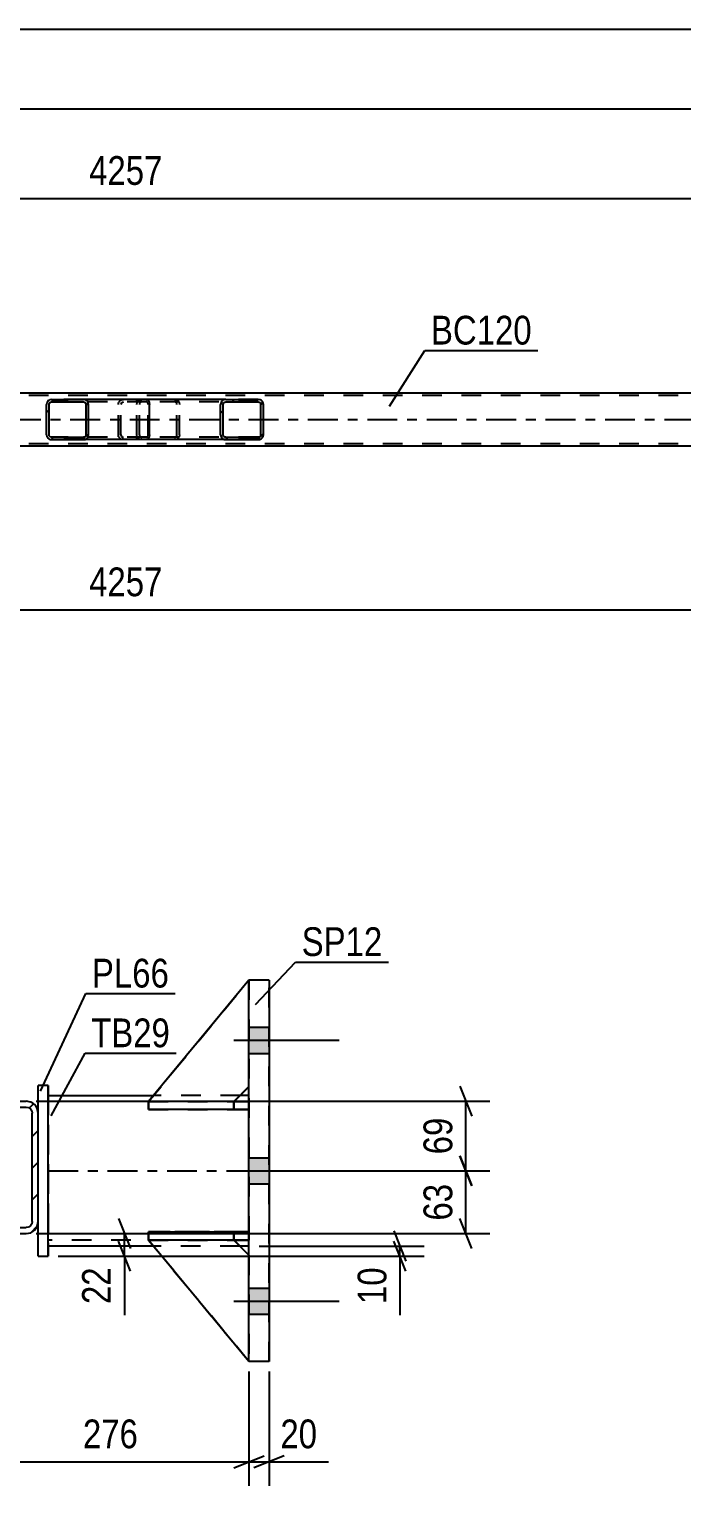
# Model space of a CAD drawing. Header units: millimetres. Extents: x 0 to 841, y 0 to 594.
# Drawn here: x 236.3 to 301.3, y 125.1 to 270.2 of the extents above; entities that cross this region are included whole.
import ezdxf

# ---------------------------------------------------------------- set-up
doc = ezdxf.new("R2010")
doc.units = ezdxf.units.MM
doc.linetypes.add('DXK_LINE_DOT2', pattern=[3.9198, 1.9599, -1.9599])
doc.linetypes.add('DXK_LINE_DOT3', pattern=[5.9187, 2.979, -0.9799, 0.9799, -0.9799])
doc.styles.add('Arial Narrow', font='ARIALN.TTF', dxfattribs={"height": 0.2})

# ---------------------------------------------------------------- blocks, each defined once
blk = doc.blocks.new('Part-247646094-2553 - 2419')
at = {"linetype": 'Continuous'}
h = blk.add_hatch(dxfattribs=at)
h.set_pattern_fill('', scale=0.7, style=0, pattern_type=0)
h.set_pattern_definition([(45, (259.6173, 233.0014), (-1.57154, 1.57154), [])])
h.paths.add_polyline_path([(259.66, 232.82), (259.62, 233), (259.51, 233.16), (259.34, 233.26), (259.15, 233.3), (255.91, 233.3), (255.71, 233.26), (255.55, 233.16), (255.44, 233), (255.4, 232.82), (255.4, 229.78), (255.44, 229.59), (255.55, 229.44), (255.71, 229.33), (255.91, 229.3), (259.15, 229.3), (259.34, 229.33), (259.51, 229.44), (259.62, 229.59), (259.66, 229.78)])
h.paths.add_polyline_path([(259.38, 229.69), (259.33, 229.61), (259.24, 229.56), (259.15, 229.54), (255.91, 229.54), (255.81, 229.56), (255.73, 229.61), (255.67, 229.69), (255.65, 229.78), (255.65, 232.82), (255.67, 232.91), (255.73, 232.99), (255.81, 233.04), (255.91, 233.06), (259.15, 233.06), (259.24, 233.04), (259.33, 232.99), (259.38, 232.91), (259.4, 232.82), (259.4, 229.78)])
at = {"color": 7, "linetype": 'DXK_LINE_DOT2'}
for p, q in [((247.05, 232.82), (247.09, 233)), ((247.05, 229.78), (247.05, 232.82)), ((247.32, 232.91), (247.31, 232.82)), ((247.31, 229.78), (247.31, 232.82)), ((247.38, 232.99), (247.32, 232.91)), ((247.37, 233.26), (247.56, 233.3)), ((247.46, 233.04), (247.38, 232.99)), ((247.56, 233.06), (247.46, 233.04)), ((250.8, 233.3), (247.56, 233.3)), ((259.15, 233.06), (247.56, 233.06)), ((250.8, 233.3), (250.99, 233.26)), ((250.89, 233.04), (250.8, 233.06)), ((250.98, 232.99), (250.89, 233.04)), ((251.03, 232.91), (250.98, 232.99)), ((251.05, 232.82), (251.03, 232.91)), ((251.05, 229.78), (251.05, 232.82)), ((251.27, 233), (251.31, 232.82)), ((251.31, 229.78), (251.31, 232.82)), ((259.15, 233.3), (255.91, 233.3)), ((247.09, 229.59), (247.05, 229.78)), ((247.31, 229.78), (247.32, 229.69)), ((247.32, 229.69), (247.38, 229.61)), ((247.38, 229.61), (247.46, 229.56)), ((247.46, 229.56), (247.56, 229.54)), ((259.15, 229.54), (247.56, 229.54)), ((250.8, 229.54), (250.89, 229.56)), ((250.89, 229.56), (250.98, 229.61)), ((250.98, 229.61), (251.03, 229.69)), ((251.03, 229.69), (251.05, 229.78)), ((251.31, 229.78), (251.27, 229.59)), ((247.56, 229.3), (247.37, 229.33)), ((250.8, 229.3), (247.56, 229.3)), ((250.99, 229.33), (250.8, 229.3)), ((259.15, 229.3), (255.91, 229.3))]:
    blk.add_line(p, q, dxfattribs=at)
at = {"color": 2, "linetype": 'Continuous'}
for p, q in [((255.91, 233.3), (248.04, 233.3)), ((255.44, 233), (255.4, 232.82)), ((255.4, 229.78), (255.4, 232.82)), ((255.65, 232.82), (255.67, 232.91)), ((255.65, 229.78), (255.65, 232.82)), ((255.67, 232.91), (255.73, 232.99)), ((255.91, 233.3), (255.71, 233.26)), ((255.73, 232.99), (255.81, 233.04)), ((255.81, 233.04), (255.91, 233.06)), ((255.91, 233.3), (259.15, 233.3)), ((255.91, 233.06), (259.15, 233.06)), ((259.34, 233.26), (259.15, 233.3)), ((259.15, 233.06), (259.24, 233.04)), ((259.24, 233.04), (259.33, 232.99)), ((259.33, 232.99), (259.38, 232.91)), ((259.38, 232.91), (259.4, 232.82)), ((259.4, 229.78), (259.4, 232.82)), ((259.66, 232.82), (259.62, 233)), ((259.66, 229.78), (259.66, 232.82)), ((255.4, 229.78), (255.44, 229.59)), ((255.67, 229.69), (255.65, 229.78)), ((255.73, 229.61), (255.67, 229.69)), ((255.81, 229.56), (255.73, 229.61)), ((255.91, 229.54), (255.81, 229.56)), ((255.91, 229.54), (259.15, 229.54)), ((259.24, 229.56), (259.15, 229.54)), ((259.33, 229.61), (259.24, 229.56)), ((259.38, 229.69), (259.33, 229.61)), ((259.4, 229.78), (259.38, 229.69)), ((259.62, 229.59), (259.66, 229.78)), ((255.91, 229.3), (248.04, 229.3)), ((255.71, 229.33), (255.91, 229.3)), ((255.91, 229.3), (259.15, 229.3)), ((259.15, 229.3), (259.34, 229.33))]:
    blk.add_line(p, q, dxfattribs=at)
at = {"color": 7, "linetype": 'DXK_LINE_DOT2'}
for centre, start, end in [((247.54, 232.8), 110.7584, 155.6801), ((250.82, 232.8), 24.32, 69.2417), ((247.54, 229.8), 204.32, 249.2417), ((250.82, 229.8), 290.7584, 335.6801)]:
    blk.add_arc(centre, 0.496, start, end, dxfattribs=at)
at = {"color": 2, "linetype": 'Continuous'}
for centre, start, end in [((255.89, 232.8), 110.7584, 155.6801), ((259.16, 232.8), 24.32, 69.2417), ((255.89, 229.8), 204.32, 249.2417), ((259.16, 229.8), 290.7584, 335.6801)]:
    blk.add_arc(centre, 0.496, start, end, dxfattribs=at)
blk = doc.blocks.new('Part-247646094-2491 - 2419')
at = {"color": 7, "linetype": 'DXK_LINE_DOT2'}
for p, q in [((736.06, 233.7), (68.78, 233.7)), ((736.06, 228.9), (68.78, 228.9))]:
    blk.add_line(p, q, dxfattribs=at)
at = {"color": 2, "linetype": 'Continuous'}
for p, q in [((736.06, 233.94), (166.02, 233.94)), ((330.29, 228.66), (166.02, 228.66))]:
    blk.add_line(p, q, dxfattribs=at)
at = {"color": 7, "linetype": 'DXK_LINE_DOT3'}
blk.add_line((68.78, 231.3), (736.06, 231.3), dxfattribs=at)
blk = doc.blocks.new('Part-247646094-2554 - 2419')
at = {"linetype": 'Continuous'}
h = blk.add_hatch(dxfattribs=at)
h.set_pattern_fill('', scale=0.7, style=0, pattern_type=0)
h.set_pattern_definition([(45, (242.2067, 233.0014), (-1.57154, 1.57154), [])])
h.paths.add_polyline_path([(242.24, 232.82), (242.21, 233), (242.1, 233.16), (241.93, 233.26), (241.74, 233.3), (238.56, 233.3), (238.37, 233.26), (238.2, 233.16), (238.09, 233), (238.06, 232.82), (238.06, 229.78), (238.09, 229.59), (238.2, 229.44), (238.37, 229.33), (238.56, 229.3), (241.74, 229.3), (241.93, 229.33), (242.1, 229.44), (242.21, 229.59), (242.24, 229.78)])
h.paths.add_polyline_path([(241.97, 229.69), (241.92, 229.61), (241.84, 229.56), (241.74, 229.54), (238.56, 229.54), (238.46, 229.56), (238.38, 229.61), (238.33, 229.69), (238.31, 229.78), (238.31, 232.82), (238.33, 232.91), (238.38, 232.99), (238.46, 233.04), (238.56, 233.06), (241.74, 233.06), (241.84, 233.04), (241.92, 232.99), (241.97, 232.91), (241.99, 232.82), (241.99, 229.78)])
at = {"color": 2, "linetype": 'Continuous'}
for p, q in [((238.09, 233), (238.06, 232.82)), ((238.06, 229.78), (238.06, 232.82)), ((238.31, 232.82), (238.33, 232.91)), ((238.31, 229.78), (238.31, 232.82)), ((238.33, 232.91), (238.38, 232.99)), ((238.56, 233.3), (238.37, 233.26)), ((238.38, 232.99), (238.46, 233.04)), ((238.46, 233.04), (238.56, 233.06)), ((238.56, 233.3), (241.74, 233.3)), ((238.56, 233.06), (241.74, 233.06)), ((248.04, 233.3), (241.74, 233.3)), ((241.93, 233.26), (241.74, 233.3)), ((241.74, 233.06), (241.84, 233.04)), ((241.84, 233.04), (241.92, 232.99)), ((241.92, 232.99), (241.97, 232.91)), ((241.97, 232.91), (241.99, 232.82)), ((241.99, 229.78), (241.99, 232.82)), ((242.24, 232.82), (242.21, 233)), ((242.24, 229.78), (242.24, 232.82)), ((248.04, 233.3), (248.15, 233.26)), ((248.15, 233.26), (248.23, 233.16)), ((248.23, 233.16), (248.29, 233)), ((248.29, 233), (248.31, 232.82)), ((248.31, 229.78), (248.31, 232.82)), ((238.06, 229.78), (238.09, 229.59)), ((238.33, 229.69), (238.31, 229.78)), ((238.38, 229.61), (238.33, 229.69)), ((238.46, 229.56), (238.38, 229.61)), ((238.56, 229.54), (238.46, 229.56)), ((238.56, 229.54), (241.74, 229.54)), ((241.84, 229.56), (241.74, 229.54)), ((241.92, 229.61), (241.84, 229.56)), ((241.97, 229.69), (241.92, 229.61)), ((241.99, 229.78), (241.97, 229.69)), ((242.21, 229.59), (242.24, 229.78)), ((248.23, 229.44), (248.15, 229.33)), ((248.29, 229.59), (248.23, 229.44)), ((248.31, 229.78), (248.29, 229.59)), ((238.37, 229.33), (238.56, 229.3)), ((238.56, 229.3), (241.74, 229.3)), ((241.74, 229.3), (241.93, 229.33)), ((248.04, 229.3), (241.74, 229.3)), ((248.15, 229.33), (248.04, 229.3))]:
    blk.add_line(p, q, dxfattribs=at)
at = {"color": 7, "linetype": 'DXK_LINE_DOT2'}
for p, q in [((241.74, 233.3), (238.56, 233.3)), ((248.04, 233.06), (238.56, 233.06)), ((245.21, 232.82), (245.24, 233)), ((245.21, 229.78), (245.21, 232.82)), ((245.48, 232.91), (245.46, 232.82)), ((245.46, 229.78), (245.46, 232.82)), ((245.53, 232.99), (245.48, 232.91)), ((245.52, 233.26), (245.71, 233.3)), ((245.53, 232.99), (245.55, 233)), ((245.55, 233), (245.61, 233.04)), ((245.61, 233.04), (245.71, 233.06)), ((247.05, 233.06), (247.05, 233.3)), ((248.09, 233.04), (248.04, 233.06)), ((248.14, 232.99), (248.09, 233.04)), ((248.17, 232.91), (248.14, 232.99)), ((248.18, 232.82), (248.17, 232.91)), ((248.18, 229.78), (248.18, 232.82)), ((248.04, 229.54), (238.56, 229.54)), ((245.24, 229.59), (245.21, 229.78)), ((245.46, 229.78), (245.48, 229.69)), ((245.48, 229.69), (245.53, 229.61)), ((245.53, 229.61), (245.55, 229.59)), ((245.55, 229.59), (245.61, 229.56)), ((245.61, 229.56), (245.71, 229.54)), ((247.05, 229.3), (247.05, 229.54)), ((248.04, 229.54), (248.09, 229.56)), ((248.09, 229.56), (248.14, 229.61)), ((248.14, 229.61), (248.17, 229.69)), ((248.17, 229.69), (248.18, 229.78)), ((241.74, 229.3), (238.56, 229.3)), ((245.71, 229.3), (245.52, 229.33))]:
    blk.add_line(p, q, dxfattribs=at)
at = {"color": 2, "linetype": 'Continuous'}
for centre, start, end in [((238.54, 232.8), 111.1941, 156.1506), ((241.76, 232.8), 23.8494, 68.8059), ((238.54, 229.79), 203.8494, 248.8059), ((241.76, 229.79), 291.1941, 336.1506)]:
    blk.add_arc(centre, 0.492, start, end, dxfattribs=at)
at = {"color": 7, "linetype": 'DXK_LINE_DOT2'}
for centre, start, end in [((245.69, 232.8), 111.1941, 156.1506), ((245.69, 229.79), 203.8495, 248.8059)]:
    blk.add_arc(centre, 0.492, start, end, dxfattribs=at)
blk = doc.blocks.new('Part-247646094-1446 - 1370')
at = {"color": 2, "linetype": 'Continuous'}
for p, q in [((238.22, 164.95), (237.22, 164.95)), ((237.22, 162.19), (237.22, 164.95)), ((238.22, 147.95), (238.22, 164.95)), ((237.22, 147.95), (237.22, 151.4)), ((237.22, 147.95), (238.22, 147.95))]:
    blk.add_line(p, q, dxfattribs=at)
at = {"color": 7, "linetype": 'DXK_LINE_DOT2'}
for p, q in [((237.22, 147.95), (237.22, 164.95)), ((238.22, 164.95), (238.22, 147.95)), ((237.22, 151.4), (237.22, 162.19))]:
    blk.add_line(p, q, dxfattribs=at)
blk = doc.blocks.new('Part-247646094-1464 - 1370')
at = {"color": 2, "linetype": 'Continuous'}
for p, q in [((248.23, 163.35), (248.22, 163.35)), ((248.22, 163.35), (248.22, 162.55)), ((258.22, 163.35), (249.47, 163.35)), ((258.22, 163.35), (258.22, 163.35)), ((258.22, 163.35), (258.22, 162.55)), ((258.22, 162.55), (248.22, 162.55)), ((258.22, 162.55), (258.22, 162.55))]:
    blk.add_line(p, q, dxfattribs=at)
at = {"color": 7, "linetype": 'DXK_LINE_DOT2'}
for p, q in [((249.47, 163.35), (248.23, 163.35)), ((256.72, 163.35), (248.23, 163.35)), ((256.72, 163.35), (258.22, 163.35)), ((256.72, 163.35), (256.72, 162.55)), ((258.22, 163.35), (258.22, 162.55)), ((248.22, 162.55), (256.72, 162.55)), ((256.72, 162.55), (258.22, 162.55))]:
    blk.add_line(p, q, dxfattribs=at)
blk = doc.blocks.new('Part-247646094-1431 - 1370')
at = {"color": 2, "linetype": 'Continuous'}
for p, q in [((238.22, 163.95), (248.73, 163.95)), ((258.22, 163.95), (257.33, 163.95)), ((248.71, 148.95), (238.22, 148.95)), ((258.22, 148.95), (257.31, 148.95))]:
    blk.add_line(p, q, dxfattribs=at)
at = {"color": 7, "linetype": 'DXK_LINE_DOT2'}
for p, q in [((238.22, 163.95), (238.22, 163.95)), ((238.22, 163.95), (238.22, 148.95)), ((238.22, 148.95), (238.22, 163.95)), ((238.22, 163.95), (238.22, 163.95)), ((238.22, 163.35), (238.22, 163.35)), ((258.22, 163.35), (238.22, 163.35)), ((257.33, 163.95), (248.73, 163.95)), ((258.22, 148.95), (258.22, 163.95)), ((258.22, 148.95), (258.22, 163.95)), ((238.22, 149.55), (238.22, 149.55)), ((258.22, 149.55), (238.22, 149.55)), ((238.22, 148.95), (238.22, 148.95)), ((238.22, 148.95), (238.22, 148.95)), ((257.31, 148.95), (248.71, 148.95))]:
    blk.add_line(p, q, dxfattribs=at)
at = {"color": 7, "linetype": 'DXK_LINE_DOT3'}
blk.add_line((238.22, 156.45), (258.22, 156.45), dxfattribs=at)
blk = doc.blocks.new('Part-247646094-1457 - 1370')
at = {"color": 7, "linetype": 'DXK_LINE_DOT2'}
for p, q in [((248.22, 149.54), (256.72, 149.54)), ((258.22, 137.45), (248.22, 149.54)), ((248.22, 149.54), (248.22, 149.54)), ((256.72, 149.54), (248.22, 149.54)), ((248.22, 149.54), (258.22, 137.45)), ((256.72, 149.54), (258.22, 148.04)), ((256.72, 149.54), (256.72, 149.54)), ((258.22, 148.04), (256.72, 149.54)), ((258.22, 148.04), (258.22, 137.45))]:
    blk.add_line(p, q, dxfattribs=at)
blk = doc.blocks.new('Part-247646094-1458 - 1370')
at = {"color": 2, "linetype": 'Continuous'}
for p, q in [((248.22, 149.54), (248.22, 149.54)), ((256.72, 149.54), (248.22, 149.54)), ((258.22, 137.45), (248.22, 149.54)), ((256.72, 149.54), (256.72, 149.54)), ((256.72, 149.54), (258.22, 148.04))]:
    blk.add_line(p, q, dxfattribs=at)
at = {"color": 7, "linetype": 'DXK_LINE_DOT2'}
for p, q in [((248.22, 149.54), (256.72, 149.54)), ((258.22, 137.45), (248.22, 149.54)), ((256.72, 149.54), (258.22, 148.04)), ((258.22, 148.04), (258.22, 137.45))]:
    blk.add_line(p, q, dxfattribs=at)
blk = doc.blocks.new('Part-247646094-1459 - 1370')
at = {"color": 7, "linetype": 'DXK_LINE_DOT2'}
for p, q in [((258.22, 175.45), (248.22, 163.34)), ((248.22, 163.34), (258.22, 175.45)), ((258.22, 164.84), (258.22, 175.45)), ((256.72, 163.34), (258.22, 164.84)), ((256.72, 163.34), (258.22, 164.84)), ((248.22, 163.34), (256.72, 163.34)), ((248.22, 163.34), (248.22, 163.34)), ((256.72, 163.34), (248.22, 163.34)), ((256.72, 163.34), (256.72, 163.34))]:
    blk.add_line(p, q, dxfattribs=at)
blk = doc.blocks.new('Part-247646094-1460 - 1370')
at = {"color": 2, "linetype": 'Continuous'}
for p, q in [((258.22, 175.45), (248.22, 163.34)), ((256.73, 163.35), (258.22, 164.84)), ((249.47, 163.34), (248.22, 163.34)), ((248.22, 163.34), (248.22, 163.34))]:
    blk.add_line(p, q, dxfattribs=at)
at = {"color": 7, "linetype": 'DXK_LINE_DOT2'}
for p, q in [((248.22, 163.34), (258.22, 175.45)), ((258.22, 164.84), (258.22, 175.45)), ((256.72, 163.34), (258.22, 164.84)), ((256.72, 163.34), (248.22, 163.34)), ((256.72, 163.34), (249.47, 163.34)), ((256.72, 163.34), (256.73, 163.35)), ((256.72, 163.34), (256.72, 163.34))]:
    blk.add_line(p, q, dxfattribs=at)
blk = doc.blocks.new('Part-247646094-1461 - 1370')
at = {"color": 7, "linetype": 'DXK_LINE_DOT2'}
for p, q in [((248.22, 149.55), (248.22, 150.35)), ((248.22, 150.35), (256.72, 150.35)), ((258.22, 150.35), (248.22, 150.35)), ((256.72, 149.55), (248.22, 149.55)), ((248.22, 149.55), (258.22, 149.55)), ((256.72, 149.55), (256.72, 150.35)), ((256.72, 150.35), (258.22, 150.35)), ((258.22, 149.55), (256.72, 149.55)), ((258.22, 149.55), (258.22, 150.35)), ((258.22, 149.55), (258.22, 150.35)), ((258.22, 150.35), (258.22, 150.35)), ((258.22, 149.55), (258.22, 149.55))]:
    blk.add_line(p, q, dxfattribs=at)
blk = doc.blocks.new('Part-247646094-1462 - 1370')
at = {"color": 7, "linetype": 'DXK_LINE_DOT2'}
for p, q in [((248.22, 162.55), (248.22, 163.35)), ((248.22, 163.35), (256.72, 163.35)), ((258.22, 163.35), (248.22, 163.35)), ((256.72, 162.55), (256.72, 163.35)), ((256.72, 163.35), (258.22, 163.35)), ((258.22, 162.55), (258.22, 163.35)), ((258.22, 162.55), (258.22, 163.35)), ((258.22, 163.35), (258.22, 163.35)), ((256.72, 162.55), (248.22, 162.55)), ((248.22, 162.55), (258.22, 162.55)), ((258.22, 162.55), (256.72, 162.55)), ((258.22, 162.55), (258.22, 162.55))]:
    blk.add_line(p, q, dxfattribs=at)
blk = doc.blocks.new('Part-247646094-1463 - 1370')
at = {"color": 2, "linetype": 'Continuous'}
for p, q in [((248.22, 150.35), (258.22, 150.35)), ((248.22, 150.35), (248.22, 149.55)), ((258.22, 149.55), (248.22, 149.55)), ((258.22, 150.35), (258.22, 150.35)), ((258.22, 150.35), (258.22, 149.55)), ((258.22, 149.55), (258.22, 149.55))]:
    blk.add_line(p, q, dxfattribs=at)
at = {"color": 7, "linetype": 'DXK_LINE_DOT2'}
for p, q in [((256.72, 150.35), (248.22, 150.35)), ((248.22, 149.55), (256.72, 149.55)), ((258.22, 150.35), (256.72, 150.35)), ((256.72, 150.35), (256.72, 149.55)), ((256.72, 149.55), (258.22, 149.55)), ((258.22, 150.35), (258.22, 149.55))]:
    blk.add_line(p, q, dxfattribs=at)
blk = doc.blocks.new('Bolt-247646094-1477 - 1370')
at = {"linetype": 'Continuous'}
for points in [[(260.22, 168.15), (260.22, 170.75), (258.22, 170.75), (258.22, 168.15)], [(260.22, 168.15), (260.22, 170.75), (258.22, 170.75), (258.22, 168.15)], [(260.22, 168.15), (260.22, 170.75), (258.22, 170.75), (258.22, 168.15)], [(260.22, 155.15), (260.22, 157.75), (258.22, 157.75), (258.22, 155.15)], [(260.22, 155.15), (260.22, 157.75), (258.22, 157.75), (258.22, 155.15)], [(260.22, 142.15), (260.22, 144.75), (258.22, 144.75), (258.22, 142.15)], [(260.22, 142.15), (260.22, 144.75), (258.22, 144.75), (258.22, 142.15)], [(260.22, 142.15), (260.22, 144.75), (258.22, 144.75), (258.22, 142.15)]]:
    blk.add_hatch(color=1, dxfattribs=at).paths.add_polyline_path(points)
at = {"color": 1, "linetype": 'Continuous'}
for p, q in [((258.22, 170.75), (260.22, 170.75)), ((258.22, 170.75), (260.22, 170.75)), ((258.22, 170.75), (260.22, 170.75)), ((256.72, 169.45), (267.22, 169.45)), ((256.72, 169.45), (267.22, 169.45)), ((256.72, 169.45), (267.22, 169.45)), ((258.22, 168.15), (260.22, 168.15)), ((258.22, 168.15), (260.22, 168.15)), ((258.22, 168.15), (260.22, 168.15)), ((258.22, 157.75), (260.22, 157.75)), ((258.22, 157.75), (260.22, 157.75)), ((256.72, 156.45), (267.22, 156.45)), ((256.72, 156.45), (267.22, 156.45)), ((258.22, 155.15), (260.22, 155.15)), ((258.22, 155.15), (260.22, 155.15)), ((258.22, 144.75), (260.22, 144.75)), ((258.22, 144.75), (260.22, 144.75)), ((258.22, 144.75), (260.22, 144.75)), ((256.72, 143.45), (267.22, 143.45)), ((256.72, 143.45), (267.22, 143.45)), ((256.72, 143.45), (267.22, 143.45)), ((258.22, 142.15), (260.22, 142.15)), ((258.22, 142.15), (260.22, 142.15)), ((258.22, 142.15), (260.22, 142.15))]:
    blk.add_line(p, q, dxfattribs=at)
blk = doc.blocks.new('Part-247646094-1497 - 1370')
at = {"linetype": 'Continuous'}
h = blk.add_hatch(dxfattribs=at)
h.set_pattern_fill('', scale=0.7, style=0, pattern_type=0)
h.set_pattern_definition([(45, (236.4824, 150.2826), (-1.57154, 1.57154), [])])
h.paths.add_polyline_path([(236.02, 150.19), (236.48, 150.28), (236.87, 150.54), (237.13, 150.93), (237.22, 151.39), (237.22, 162.19), (237.13, 162.65), (236.87, 163.04), (236.48, 163.3), (236.02, 163.39), (225.22, 163.39), (224.76, 163.3), (224.37, 163.04), (224.11, 162.65), (224.02, 162.19), (224.02, 151.39), (224.11, 150.93), (224.37, 150.54), (224.76, 150.28), (225.22, 150.19)])
h.paths.add_polyline_path([(225.22, 150.79), (224.99, 150.84), (224.8, 150.97), (224.67, 151.16), (224.62, 151.39), (224.62, 162.19), (224.67, 162.42), (224.8, 162.62), (224.99, 162.75), (225.22, 162.79), (236.02, 162.79), (236.25, 162.75), (236.45, 162.62), (236.58, 162.42), (236.62, 162.19), (236.62, 151.39), (236.58, 151.16), (236.45, 150.97), (236.25, 150.84), (236.02, 150.79)])
blk.add_hatch(color=30, dxfattribs=at).paths.add_polyline_path([(230.62, 156.69, -1), (230.62, 156.89, -1)])
at = {"color": 2, "linetype": 'Continuous'}
for p, q in [((224.11, 162.65), (224.02, 162.19)), ((224.67, 162.42), (224.8, 162.62)), ((225.22, 163.39), (224.76, 163.3)), ((224.8, 162.62), (224.99, 162.75)), ((224.99, 162.75), (225.22, 162.79)), ((225.22, 163.39), (236.02, 163.39)), ((225.22, 162.79), (236.02, 162.79)), ((236.48, 163.3), (236.02, 163.39)), ((236.02, 162.79), (236.25, 162.75)), ((236.25, 162.75), (236.45, 162.62)), ((236.45, 162.62), (236.58, 162.42)), ((237.22, 162.19), (237.13, 162.65)), ((224.02, 151.39), (224.02, 162.19)), ((224.62, 162.19), (224.67, 162.42)), ((224.62, 151.39), (224.62, 162.19)), ((236.58, 162.42), (236.62, 162.19)), ((236.62, 151.39), (236.62, 162.19)), ((237.22, 151.39), (237.22, 162.19)), ((224.02, 151.39), (224.11, 150.93)), ((224.67, 151.16), (224.62, 151.39)), ((224.8, 150.97), (224.67, 151.16)), ((224.99, 150.84), (224.8, 150.97)), ((236.45, 150.97), (236.25, 150.84)), ((236.58, 151.16), (236.45, 150.97)), ((236.62, 151.39), (236.58, 151.16)), ((237.13, 150.93), (237.22, 151.39)), ((224.76, 150.28), (225.22, 150.19)), ((225.22, 150.79), (224.99, 150.84)), ((225.22, 150.79), (236.02, 150.79)), ((225.22, 150.19), (236.02, 150.19)), ((236.25, 150.84), (236.02, 150.79)), ((236.02, 150.19), (236.48, 150.28))]:
    blk.add_line(p, q, dxfattribs=at)
at = {"color": 7, "linetype": 'DXK_LINE_DOT3'}
blk.add_line((230.62, 156.79), (230.62, 156.79), dxfattribs=at)
at = {"color": 30, "linetype": 'DXK_LINE_DOT3'}
blk.add_line((230.62, 156.79), (230.62, 156.79), dxfattribs=at)
at = {"color": 30, "linetype": 'Continuous'}
blk.add_circle((230.62, 156.79), 0.1, dxfattribs=at)
at = {"color": 2, "linetype": 'Continuous'}
for centre, start, end in [((225.22, 162.19), 112.5, 157.5), ((236.02, 162.19), 22.5, 67.5), ((225.22, 151.39), 202.5, 247.5), ((236.02, 151.39), 292.5, 337.5)]:
    blk.add_arc(centre, 1.2, start, end, dxfattribs=at)
blk = doc.blocks.new('Part-247646094-1561 - 1370')
at = {"color": 2, "linetype": 'Continuous'}
for p, q in [((260.22, 175.45), (258.22, 175.45)), ((258.22, 137.45), (258.22, 175.45)), ((260.22, 175.45), (260.22, 137.45)), ((260.22, 137.45), (258.22, 137.45))]:
    blk.add_line(p, q, dxfattribs=at)
at = {"color": 7, "linetype": 'DXK_LINE_DOT2'}
for p, q in [((258.22, 175.45), (258.22, 137.45)), ((260.22, 137.45), (260.22, 175.45))]:
    blk.add_line(p, q, dxfattribs=at)
blk = doc.blocks.new('StraightDimension-247646094-25884 - 2419')
at = {"color": 7, "linetype": 'Continuous'}
blk.add_line((160.82, 253.34), (331.09, 253.34), dxfattribs=at)
at = {"color": 0}
blk.add_wipeout([(250.21, 254.09), (250.21, 258.29), (241.7, 258.29), (241.7, 254.09)], dxfattribs=at)
at = {"color": 3, "style": 'Arial Narrow'}
blk.add_text('4257', height=2.863, dxfattribs=at).set_placement((242.3, 254.69))
blk = doc.blocks.new('StraightDimension-247646094-2729 - 2419')
at = {"color": 7, "linetype": 'Continuous'}
blk.add_line((59.52, 270.21), (736.68, 270.21), dxfattribs=at)
blk = doc.blocks.new('StraightDimension-247646094-2660 - 2419')
at = {"color": 7, "linetype": 'Continuous'}
blk.add_line((60.15, 262.26), (736.06, 262.26), dxfattribs=at)
blk = doc.blocks.new('StraightDimension-247646094-25943 - 2419')
at = {"color": 7, "linetype": 'Continuous'}
blk.add_line((160.82, 212.35), (331.09, 212.35), dxfattribs=at)
at = {"color": 0}
blk.add_wipeout([(250.21, 213.1), (250.21, 217.3), (241.7, 217.3), (241.7, 213.1)], dxfattribs=at)
at = {"color": 3, "style": 'Arial Narrow'}
blk.add_text('4257', height=2.863, dxfattribs=at).set_placement((242.3, 213.7))
blk = doc.blocks.new('StraightDimension-247646094-26281 - 1370')
at = {"color": 7, "linetype": 'Continuous'}
for p, q in [((279.22, 164.89), (280.42, 161.89)), ((237.02, 163.39), (282.22, 163.39)), ((279.82, 156.45), (279.82, 163.39)), ((280.42, 154.95), (279.22, 157.95)), ((265.72, 156.45), (282.22, 156.45))]:
    blk.add_line(p, q, dxfattribs=at)
at = {"color": 0}
blk.add_wipeout([(279.07, 162.35), (274.87, 162.35), (274.87, 157.49), (279.07, 157.49)], dxfattribs=at)
at = {"color": 3, "style": 'Arial Narrow'}
blk.add_text('69', height=2.863, rotation=90.0002, dxfattribs=at).set_placement((278.47, 158.09))
blk = doc.blocks.new('StraightDimension-247646094-26312 - 1370')
at = {"color": 7, "linetype": 'Continuous'}
for p, q in [((245.21, 151.69), (246.41, 148.69)), ((237.02, 150.19), (248.21, 150.19)), ((245.81, 147.95), (245.81, 150.19)), ((246.41, 146.45), (245.21, 149.45)), ((239.22, 147.95), (248.21, 147.95)), ((245.81, 147.95), (245.81, 142.05)), ((245.81, 147.95), (245.81, 142.05))]:
    blk.add_line(p, q, dxfattribs=at)
at = {"color": 0}
blk.add_wipeout([(245.06, 147.43), (240.86, 147.43), (240.86, 142.57), (245.06, 142.57)], dxfattribs=at)
at = {"color": 3, "style": 'Arial Narrow'}
blk.add_text('22', height=2.863, rotation=90.0002, dxfattribs=at).set_placement((244.46, 143.17))
blk = doc.blocks.new('StraightDimension-247646094-26443 - 1370')
at = {"color": 7, "linetype": 'Continuous'}
for p, q in [((230.62, 155.79), (230.62, 125.05)), ((258.22, 136.45), (258.22, 125.05)), ((232.12, 128.05), (229.12, 126.85)), ((256.72, 126.85), (259.72, 128.05)), ((230.62, 127.45), (258.22, 127.45))]:
    blk.add_line(p, q, dxfattribs=at)
at = {"color": 0}
blk.add_wipeout([(247.77, 128.2), (247.77, 132.4), (241.08, 132.4), (241.08, 128.2)], dxfattribs=at)
at = {"color": 3, "style": 'Arial Narrow'}
blk.add_text('276', height=2.863, dxfattribs=at).set_placement((241.68, 128.8))
blk = doc.blocks.new('StraightDimension-247646094-26282 - 1370')
at = {"color": 7, "linetype": 'Continuous'}
for p, q in [((279.22, 157.95), (280.42, 154.95)), ((265.72, 156.45), (282.22, 156.45)), ((279.82, 150.19), (279.82, 156.45)), ((280.42, 148.69), (279.22, 151.69)), ((237.02, 150.19), (282.22, 150.19))]:
    blk.add_line(p, q, dxfattribs=at)
at = {"color": 0}
blk.add_wipeout([(279.07, 155.75), (274.87, 155.75), (274.87, 150.89), (279.07, 150.89)], dxfattribs=at)
at = {"color": 3, "style": 'Arial Narrow'}
blk.add_text('63', height=2.863, rotation=90.0002, dxfattribs=at).set_placement((278.47, 151.49))
blk = doc.blocks.new('StraightDimension-247646094-26343 - 1370')
at = {"color": 7, "linetype": 'Continuous'}
for p, q in [((272.66, 150.45), (273.86, 147.45)), ((259.22, 148.95), (275.66, 148.95)), ((273.86, 146.45), (272.66, 149.45)), ((273.26, 147.95), (273.26, 148.95)), ((239.22, 147.95), (275.66, 147.95)), ((273.26, 147.95), (273.26, 142.05)), ((273.26, 147.95), (273.26, 142.05))]:
    blk.add_line(p, q, dxfattribs=at)
at = {"color": 0}
blk.add_wipeout([(272.51, 147.43), (268.31, 147.43), (268.31, 142.57), (272.51, 142.57)], dxfattribs=at)
at = {"color": 3, "style": 'Arial Narrow'}
blk.add_text('10', height=2.863, rotation=90.0002, dxfattribs=at).set_placement((271.91, 143.17))
blk = doc.blocks.new('StraightDimension-247646094-26442 - 1370')
at = {"color": 7, "linetype": 'Continuous'}
for p, q in [((258.22, 136.45), (258.22, 125.05)), ((260.22, 136.45), (260.22, 125.05)), ((256.72, 126.85), (259.72, 128.05)), ((261.72, 128.05), (258.72, 126.85)), ((258.22, 127.45), (260.22, 127.45)), ((260.22, 127.45), (266.13, 127.45)), ((260.22, 127.45), (266.13, 127.45))]:
    blk.add_line(p, q, dxfattribs=at)
at = {"color": 0}
blk.add_wipeout([(265.61, 128.2), (265.61, 132.4), (260.75, 132.4), (260.75, 128.2)], dxfattribs=at)
at = {"color": 3, "style": 'Arial Narrow'}
blk.add_text('20', height=2.863, dxfattribs=at).set_placement((261.35, 128.8))
blk = doc.blocks.new('Mark-247646094-2487 - 2419')
at = {"color": 0}
blk.add_wipeout([(286.4, 238.78), (286.4, 241.78), (276.35, 241.78), (276.35, 238.78)], dxfattribs=at)
blk.add_wipeout([(286.4, 238.78), (286.4, 241.78), (276.35, 241.78), (276.35, 238.78)], dxfattribs=at)
at = {"color": 30, "linetype": 'Continuous'}
for p, q in [((272.22, 232.63), (275.75, 238.18)), ((275.75, 238.18), (287, 238.18))]:
    blk.add_line(p, q, dxfattribs=at)
at = {"color": 3, "style": 'Arial Narrow'}
blk.add_text('BC120', height=2.863, dxfattribs=at).set_placement((276.35, 238.78))
blk = doc.blocks.new('Mark-247646094-1427 - 1370')
at = {"color": 0}
blk.add_wipeout([(250.36, 168.76), (250.36, 171.76), (242.5, 171.76), (242.5, 168.76)], dxfattribs=at)
blk.add_wipeout([(250.36, 168.76), (250.36, 171.76), (242.5, 171.76), (242.5, 168.76)], dxfattribs=at)
at = {"color": 30, "linetype": 'Continuous'}
for p, q in [((238.51, 161.91), (241.9, 168.16)), ((241.9, 168.16), (250.96, 168.16))]:
    blk.add_line(p, q, dxfattribs=at)
at = {"color": 3, "style": 'Arial Narrow'}
blk.add_text('TB29', height=2.863, dxfattribs=at).set_placement((242.5, 168.76))
blk = doc.blocks.new('Mark-247646094-1442 - 1370')
at = {"color": 0}
blk.add_wipeout([(250.26, 174.71), (250.26, 177.71), (242.58, 177.71), (242.58, 174.71)], dxfattribs=at)
blk.add_wipeout([(250.26, 174.71), (250.26, 177.71), (242.58, 177.71), (242.58, 174.71)], dxfattribs=at)
at = {"color": 30, "linetype": 'Continuous'}
for p, q in [((237.45, 164.38), (241.98, 174.11)), ((241.98, 174.11), (250.86, 174.11))]:
    blk.add_line(p, q, dxfattribs=at)
at = {"color": 3, "style": 'Arial Narrow'}
blk.add_text('PL66', height=2.863, dxfattribs=at).set_placement((242.58, 174.71))
blk = doc.blocks.new('Mark-247646094-1557 - 1370')
at = {"color": 0}
blk.add_wipeout([(271.51, 177.85), (271.51, 180.85), (263.47, 180.85), (263.47, 177.85)], dxfattribs=at)
blk.add_wipeout([(271.51, 177.85), (271.51, 180.85), (263.47, 180.85), (263.47, 177.85)], dxfattribs=at)
at = {"color": 30, "linetype": 'Continuous'}
for p, q in [((258.87, 173.02), (262.87, 177.25)), ((262.87, 177.25), (272.11, 177.25))]:
    blk.add_line(p, q, dxfattribs=at)
at = {"color": 3, "style": 'Arial Narrow'}
blk.add_text('SP12', height=2.863, dxfattribs=at).set_placement((263.47, 177.85))

msp = doc.modelspace()

# ---------------------------------------------------------------- block references
for name in ['StraightDimension-247646094-25884 - 2419', 'Part-247646094-2491 - 2419', 'Part-247646094-2554 - 2419', 'Part-247646094-2553 - 2419', 'StraightDimension-247646094-25943 - 2419', 'Part-247646094-1459 - 1370', 'Part-247646094-1460 - 1370', 'Part-247646094-1561 - 1370', 'Bolt-247646094-1477 - 1370', 'Part-247646094-1446 - 1370', 'Part-247646094-1497 - 1370', 'Part-247646094-1431 - 1370', 'Part-247646094-1464 - 1370', 'Part-247646094-1462 - 1370', 'Part-247646094-1461 - 1370', 'Part-247646094-1463 - 1370', 'Part-247646094-1457 - 1370', 'Part-247646094-1458 - 1370']:
    msp.add_blockref(name, (0, 0))

# ---------------------------------------------------------------- next in the draw order: block references
for name in ['StraightDimension-247646094-2729 - 2419', 'Mark-247646094-1557 - 1370', 'StraightDimension-247646094-26281 - 1370', 'StraightDimension-247646094-26312 - 1370']:
    msp.add_blockref(name, (0, 0))

# ---------------------------------------------------------------- next in the draw order: block references
for name in ['StraightDimension-247646094-2660 - 2419', 'Mark-247646094-1427 - 1370', 'StraightDimension-247646094-26443 - 1370']:
    msp.add_blockref(name, (0, 0))

# ---------------------------------------------------------------- next in the draw order: block references
for name in ['Mark-247646094-2487 - 2419', 'Mark-247646094-1442 - 1370', 'StraightDimension-247646094-26282 - 1370', 'StraightDimension-247646094-26442 - 1370']:
    msp.add_blockref(name, (0, 0))

# ---------------------------------------------------------------- next in the draw order: block references
msp.add_blockref('StraightDimension-247646094-26343 - 1370', (0, 0))

doc.saveas('drawing.dxf')
